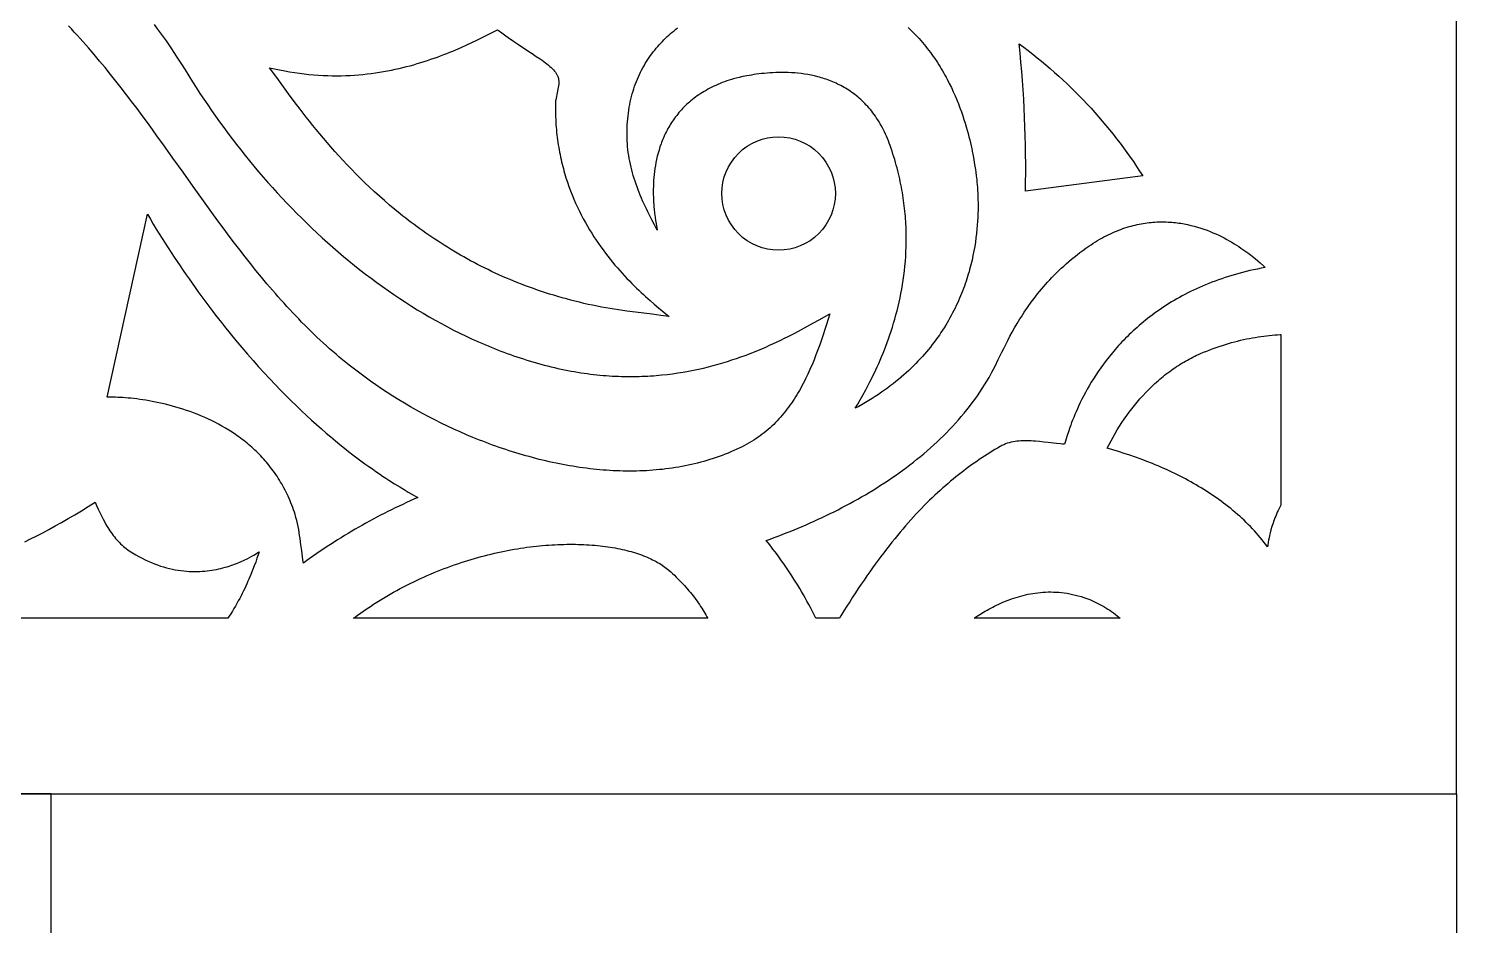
# Model space of a CAD drawing. Extents: x -1000 to 1000, y -1450 to 1450.
# Drawn here: x 593.6 to 1000, y 1012.6 to 1267.9 of the extents above; entities that cross this region are included whole.
import ezdxf

# ---------------------------------------------------------------- set-up
doc = ezdxf.new("R2010")
doc.units = 0
doc.layers.add('LAYER_1', color=18, linetype='CONTINUOUS')

msp = doc.modelspace()

# ---------------------------------------------------------------- linework, layer by layer
at = {"layer": 'LAYER_1'}
for points in [[(-1000, 1050), (1000, 1050), (1000, 1450), (-1000, 1450)], [(727.87, 1266.97), (728.63, 1266.4), (729.39, 1265.85), (730.13, 1265.32), (731.6, 1264.3), (733.02, 1263.34), (735.69, 1261.57), (736.94, 1260.75), (738.11, 1259.97), (739.21, 1259.22), (739.73, 1258.86), (740.22, 1258.5), (740.69, 1258.15), (741.14, 1257.8), (741.57, 1257.46), (741.97, 1257.12), (742.34, 1256.78), (742.69, 1256.44), (743, 1256.11), (743.29, 1255.78), (743.55, 1255.44), (743.78, 1255.11), (743.89, 1254.94), (743.98, 1254.78), (744.07, 1254.61), (744.15, 1254.44), (744.24, 1254.21), (744.32, 1253.99), (744.38, 1253.75), (744.43, 1253.52), (744.47, 1253.29), (744.5, 1253.05), (744.51, 1252.81), (744.51, 1252.57), (744.51, 1252.33), (744.5, 1252.08), (744.44, 1251.59), (744.37, 1251.1), (744.27, 1250.6), (744.05, 1249.59), (743.93, 1249.08), (743.82, 1248.58), (743.72, 1248.08), (743.64, 1247.57), (743.6, 1247.32), (743.58, 1247.08), (743.56, 1246.83), (743.55, 1246.58), (743.54, 1245.8), (743.54, 1245.03), (743.55, 1244.27), (743.56, 1243.51), (743.59, 1242.75), (743.62, 1242), (743.66, 1241.25), (743.71, 1240.51), (743.76, 1239.77), (743.83, 1239.04), (743.9, 1238.31), (743.98, 1237.59), (744.06, 1236.87), (744.15, 1236.16), (744.26, 1235.45), (744.36, 1234.75), (744.48, 1234.05), (744.6, 1233.36), (744.73, 1232.67), (744.86, 1231.99), (745, 1231.31), (745.15, 1230.64), (745.31, 1229.97), (745.47, 1229.31), (745.63, 1228.65), (745.81, 1228), (745.98, 1227.35), (746.17, 1226.7), (746.55, 1225.43), (746.96, 1224.18), (747.39, 1222.94), (747.84, 1221.73), (748.31, 1220.53), (748.8, 1219.35), (749.3, 1218.2), (749.83, 1217.06), (750.37, 1215.94), (750.92, 1214.84), (751.49, 1213.75), (752.07, 1212.69), (752.67, 1211.65), (753.27, 1210.62), (753.89, 1209.61), (754.52, 1208.63), (755.16, 1207.66), (755.8, 1206.71), (756.46, 1205.78), (757.12, 1204.86), (757.78, 1203.97), (758.46, 1203.09), (759.13, 1202.23), (759.81, 1201.39), (760.5, 1200.57), (761.18, 1199.77), (761.86, 1198.99), (762.55, 1198.22), (763.23, 1197.47), (763.92, 1196.75), (764.6, 1196.03), (765.28, 1195.34), (765.95, 1194.67), (766.62, 1194.01), (767.28, 1193.37), (767.94, 1192.75), (768.58, 1192.15), (769.22, 1191.56), (770.48, 1190.44), (771.69, 1189.4), (772.84, 1188.42), (773.95, 1187.52), (774.98, 1186.69), (775.95, 1185.92), (773.54, 1186.24), (771.13, 1186.54), (768.72, 1186.83), (766.31, 1187.12), (763.9, 1187.44), (762.7, 1187.6), (761.5, 1187.77), (760.3, 1187.96), (759.1, 1188.15), (757.9, 1188.36), (756.71, 1188.58), (755.42, 1188.83), (754.14, 1189.1), (752.87, 1189.37), (751.61, 1189.66), (750.36, 1189.95), (749.12, 1190.26), (747.89, 1190.58), (746.67, 1190.9), (745.46, 1191.24), (744.27, 1191.58), (743.08, 1191.94), (741.9, 1192.3), (740.73, 1192.67), (739.57, 1193.06), (738.42, 1193.45), (737.29, 1193.85), (736.16, 1194.25), (735.04, 1194.67), (733.93, 1195.09), (732.83, 1195.52), (731.74, 1195.96), (730.66, 1196.41), (729.59, 1196.87), (728.53, 1197.33), (727.48, 1197.8), (726.43, 1198.28), (725.4, 1198.76), (724.38, 1199.25), (723.37, 1199.75), (722.36, 1200.25), (721.37, 1200.76), (720.38, 1201.28), (719.4, 1201.8), (718.43, 1202.33), (717.48, 1202.86), (716.53, 1203.4), (715.59, 1203.95), (714.65, 1204.5), (713.73, 1205.05), (712.82, 1205.61), (711.91, 1206.18), (711.02, 1206.75), (710.13, 1207.32), (709.25, 1207.9), (708.38, 1208.49), (707.52, 1209.07), (706.66, 1209.66), (705.82, 1210.26), (704.98, 1210.86), (704.16, 1211.46), (703.34, 1212.06), (702.53, 1212.67), (701.72, 1213.28), (700.93, 1213.9), (700.14, 1214.52), (699.37, 1215.14), (697.84, 1216.38), (696.34, 1217.64), (694.87, 1218.9), (693.44, 1220.17), (692.03, 1221.44), (690.66, 1222.72), (689.32, 1224), (688.01, 1225.28), (686.72, 1226.56), (685.47, 1227.84), (684.25, 1229.12), (683.05, 1230.39), (681.89, 1231.66), (680.75, 1232.92), (679.64, 1234.18), (678.56, 1235.42), (677.5, 1236.66), (676.48, 1237.89), (675.47, 1239.1), (674.5, 1240.3), (673.55, 1241.49), (672.63, 1242.66), (671.73, 1243.81), (670.85, 1244.95), (669.18, 1247.16), (667.6, 1249.29), (666.12, 1251.32), (664.72, 1253.24), (663.41, 1255.05), (662.19, 1256.74), (663.63, 1256.4), (665.06, 1256.09), (666.49, 1255.81), (667.89, 1255.56), (669.29, 1255.34), (670.68, 1255.14), (672.05, 1254.97), (673.41, 1254.83), (674.76, 1254.71), (676.1, 1254.61), (677.42, 1254.54), (678.73, 1254.49), (680.03, 1254.46), (681.32, 1254.46), (682.59, 1254.47), (683.86, 1254.51), (685.1, 1254.56), (686.34, 1254.64), (687.56, 1254.73), (688.77, 1254.84), (689.96, 1254.97), (691.15, 1255.11), (692.31, 1255.27), (693.47, 1255.44), (694.61, 1255.63), (695.73, 1255.84), (696.85, 1256.05), (697.94, 1256.28), (699.03, 1256.52), (700.1, 1256.78), (701.15, 1257.04), (702.19, 1257.31), (703.22, 1257.59), (704.23, 1257.89), (705.22, 1258.19), (706.2, 1258.49), (707.17, 1258.81), (708.12, 1259.13), (709.05, 1259.45), (709.97, 1259.78), (710.88, 1260.12), (711.76, 1260.46), (712.64, 1260.8), (713.49, 1261.14), (714.33, 1261.49), (715.16, 1261.84), (716.76, 1262.53), (718.29, 1263.22), (719.75, 1263.91), (721.15, 1264.58), (722.48, 1265.23), (724.93, 1266.46), (727.1, 1267.55)], [(876.85, 1262.56), (878.13, 1261.59), (879.41, 1260.6), (880.67, 1259.59), (881.92, 1258.57), (883.16, 1257.54), (884.39, 1256.48), (885.6, 1255.42), (886.81, 1254.34), (888, 1253.24), (889.18, 1252.13), (890.35, 1251.01), (891.5, 1249.87), (892.64, 1248.72), (893.77, 1247.55), (894.88, 1246.38), (895.99, 1245.19), (897.07, 1243.98), (898.15, 1242.77), (899.2, 1241.54), (900.25, 1240.3), (901.28, 1239.05), (902.29, 1237.79), (903.29, 1236.51), (904.27, 1235.23), (905.24, 1233.94), (906.19, 1232.63), (907.13, 1231.31), (908.05, 1229.99), (908.95, 1228.65), (909.83, 1227.31), (910.7, 1225.96), (877.34, 1221.55), (877.38, 1224.17), (877.4, 1226.8), (877.4, 1229.43), (877.38, 1232.05), (877.34, 1234.68), (877.28, 1237.31), (877.2, 1239.93), (877.1, 1242.56), (876.97, 1245.18), (876.83, 1247.81), (876.67, 1250.43), (876.49, 1253.05), (876.29, 1255.67), (876.06, 1258.29), (875.82, 1260.9), (875.56, 1263.51)], [(628.26, 1213.58), (629.1, 1212.19), (629.95, 1210.8), (630.8, 1209.44), (631.65, 1208.09), (632.5, 1206.75), (633.35, 1205.43), (634.2, 1204.12), (635.04, 1202.83), (635.89, 1201.56), (636.74, 1200.29), (637.59, 1199.05), (638.43, 1197.82), (639.28, 1196.6), (640.12, 1195.4), (640.97, 1194.21), (641.81, 1193.04), (642.65, 1191.88), (643.49, 1190.73), (644.33, 1189.6), (645.17, 1188.49), (646.01, 1187.38), (646.84, 1186.3), (647.67, 1185.22), (648.5, 1184.16), (649.33, 1183.11), (650.98, 1181.06), (652.62, 1179.06), (654.26, 1177.12), (655.88, 1175.22), (657.48, 1173.38), (659.08, 1171.59), (660.66, 1169.86), (662.23, 1168.17), (663.78, 1166.53), (665.32, 1164.94), (666.84, 1163.4), (668.34, 1161.91), (669.83, 1160.46), (671.29, 1159.06), (672.74, 1157.71), (674.16, 1156.4), (675.57, 1155.14), (676.95, 1153.92), (678.3, 1152.74), (679.63, 1151.61), (680.94, 1150.52), (682.22, 1149.47), (683.48, 1148.46), (684.7, 1147.49), (685.9, 1146.57), (687.07, 1145.68), (688.21, 1144.83), (689.32, 1144.01), (690.4, 1143.24), (691.44, 1142.5), (692.45, 1141.8), (693.43, 1141.13), (694.37, 1140.5), (695.27, 1139.9), (696.14, 1139.33), (697.76, 1138.3), (699.23, 1137.4), (700.53, 1136.62), (701.67, 1135.95), (703.39, 1134.95), (703.97, 1134.6), (704.19, 1134.47), (704.36, 1134.35), (703.29, 1133.88), (702.22, 1133.41), (701.15, 1132.92), (700.09, 1132.43), (699.03, 1131.93), (697.97, 1131.42), (696.91, 1130.9), (695.86, 1130.38), (694.82, 1129.85), (693.77, 1129.31), (692.73, 1128.77), (691.69, 1128.22), (690.66, 1127.66), (689.63, 1127.09), (688.61, 1126.52), (687.59, 1125.94), (686.57, 1125.35), (685.56, 1124.76), (684.55, 1124.16), (683.54, 1123.55), (682.54, 1122.93), (681.54, 1122.31), (680.55, 1121.68), (679.56, 1121.05), (678.58, 1120.41), (677.6, 1119.76), (676.63, 1119.1), (675.66, 1118.44), (674.7, 1117.78), (673.74, 1117.1), (672.79, 1116.42), (671.84, 1115.73), (671.7, 1116.6), (671.56, 1117.47), (671.33, 1119.21), (671.1, 1120.95), (670.87, 1122.7), (670.75, 1123.57), (670.62, 1124.43), (670.47, 1125.3), (670.31, 1126.16), (670.13, 1127.01), (669.93, 1127.86), (669.7, 1128.71), (669.58, 1129.13), (669.46, 1129.55), (669.24, 1130.23), (669.01, 1130.89), (668.77, 1131.55), (668.53, 1132.2), (668.28, 1132.85), (668.02, 1133.48), (667.75, 1134.1), (667.47, 1134.72), (667.19, 1135.33), (666.9, 1135.93), (666.6, 1136.52), (666.29, 1137.1), (665.98, 1137.67), (665.66, 1138.24), (665.34, 1138.79), (665, 1139.34), (664.66, 1139.88), (664.32, 1140.42), (663.96, 1140.94), (663.6, 1141.46), (663.24, 1141.97), (662.87, 1142.47), (662.49, 1142.96), (662.11, 1143.45), (661.72, 1143.93), (661.33, 1144.4), (660.93, 1144.86), (660.52, 1145.32), (660.11, 1145.76), (659.7, 1146.21), (659.28, 1146.64), (658.86, 1147.07), (658.43, 1147.48), (658, 1147.9), (657.56, 1148.3), (657.12, 1148.7), (656.67, 1149.09), (656.22, 1149.47), (655.77, 1149.85), (655.32, 1150.22), (654.86, 1150.59), (654.39, 1150.94), (653.93, 1151.29), (653.46, 1151.64), (652.98, 1151.98), (652.51, 1152.31), (651.55, 1152.95), (650.58, 1153.57), (649.6, 1154.16), (648.61, 1154.73), (647.62, 1155.27), (646.62, 1155.8), (645.62, 1156.3), (644.61, 1156.77), (643.6, 1157.23), (642.59, 1157.66), (641.57, 1158.07), (640.56, 1158.47), (639.55, 1158.84), (638.54, 1159.19), (637.53, 1159.52), (636.53, 1159.84), (635.54, 1160.13), (634.55, 1160.41), (633.57, 1160.67), (632.59, 1160.92), (631.63, 1161.15), (630.67, 1161.36), (629.73, 1161.55), (628.8, 1161.73), (627.89, 1161.9), (626.99, 1162.05), (626.1, 1162.19), (625.23, 1162.32), (624.38, 1162.43), (623.55, 1162.53), (622.74, 1162.62), (621.95, 1162.7), (621.18, 1162.76), (620.43, 1162.82), (619.71, 1162.86), (619.01, 1162.9), (618.34, 1162.93), (617.7, 1162.95), (617.08, 1162.96), (616.49, 1162.96), (615.93, 1162.95), (627.41, 1215)], [(916.86, 1212.85), (917.39, 1212.84), (917.92, 1212.81), (918.44, 1212.78), (918.96, 1212.75), (919.48, 1212.7), (919.99, 1212.65), (920.5, 1212.59), (921.01, 1212.52), (921.51, 1212.44), (922.01, 1212.36), (922.5, 1212.27), (923.48, 1212.08), (924.44, 1211.86), (925.39, 1211.62), (926.32, 1211.35), (927.23, 1211.07), (928.13, 1210.77), (929.01, 1210.45), (929.87, 1210.11), (930.71, 1209.76), (931.53, 1209.4), (932.34, 1209.03), (933.12, 1208.65), (933.89, 1208.26), (934.63, 1207.86), (935.35, 1207.46), (936.06, 1207.05), (936.74, 1206.64), (937.4, 1206.23), (938.03, 1205.82), (938.65, 1205.41), (939.24, 1205.01), (939.8, 1204.61), (940.35, 1204.21), (940.87, 1203.83), (941.83, 1203.08), (942.69, 1202.39), (943.44, 1201.75), (944.09, 1201.19), (945.05, 1200.31), (945.53, 1199.86), (944.43, 1199.66), (943.34, 1199.43), (942.26, 1199.2), (941.2, 1198.96), (940.15, 1198.71), (939.12, 1198.45), (938.1, 1198.18), (937.09, 1197.89), (936.09, 1197.6), (935.11, 1197.3), (934.15, 1196.99), (933.19, 1196.67), (932.25, 1196.34), (931.32, 1196.01), (930.41, 1195.66), (929.5, 1195.31), (928.61, 1194.94), (927.74, 1194.57), (926.87, 1194.2), (926.02, 1193.81), (925.18, 1193.42), (924.35, 1193.02), (923.54, 1192.61), (922.73, 1192.2), (921.94, 1191.78), (921.16, 1191.35), (920.4, 1190.92), (919.64, 1190.48), (918.9, 1190.04), (918.16, 1189.59), (917.44, 1189.13), (916.73, 1188.67), (916.04, 1188.21), (915.35, 1187.74), (914.67, 1187.26), (914.01, 1186.78), (913.35, 1186.3), (912.71, 1185.81), (912.08, 1185.32), (911.46, 1184.83), (910.85, 1184.33), (910.25, 1183.83), (909.66, 1183.32), (909.08, 1182.81), (908.51, 1182.3), (907.95, 1181.79), (907.4, 1181.27), (906.86, 1180.76), (906.33, 1180.24), (905.81, 1179.72), (905.3, 1179.19), (904.8, 1178.67), (904.31, 1178.14), (903.83, 1177.62), (903.36, 1177.09), (902.9, 1176.56), (902.45, 1176.04), (902, 1175.51), (901.14, 1174.45), (900.32, 1173.4), (899.53, 1172.35), (898.78, 1171.3), (898.05, 1170.26), (897.36, 1169.23), (896.71, 1168.2), (896.08, 1167.19), (895.49, 1166.19), (894.92, 1165.2), (894.38, 1164.23), (893.88, 1163.28), (893.4, 1162.34), (892.94, 1161.42), (892.52, 1160.53), (892.12, 1159.66), (891.74, 1158.81), (891.39, 1157.99), (891.06, 1157.2), (890.76, 1156.43), (890.48, 1155.7), (890.22, 1155), (889.98, 1154.33), (889.56, 1153.11), (889.21, 1152.04), (888.94, 1151.13), (888.72, 1150.41), (888.57, 1149.87), (888.47, 1149.54), (887.9, 1149.58), (887.32, 1149.62), (886.14, 1149.73), (883.77, 1150), (882.57, 1150.15), (881.37, 1150.28), (880.18, 1150.4), (879.58, 1150.44), (878.99, 1150.48), (878.4, 1150.51), (877.81, 1150.53), (877.22, 1150.53), (876.64, 1150.52), (876.06, 1150.5), (875.49, 1150.46), (874.92, 1150.4), (874.36, 1150.33), (873.8, 1150.23), (873.25, 1150.11), (872.71, 1149.97), (872.17, 1149.81), (871.65, 1149.62), (871.38, 1149.51), (871.13, 1149.4), (870.87, 1149.28), (870.61, 1149.16), (870.36, 1149.03), (870.11, 1148.89), (869.37, 1148.45), (868.63, 1148.01), (867.89, 1147.57), (867.15, 1147.11), (866.41, 1146.64), (865.67, 1146.17), (864.93, 1145.68), (864.19, 1145.19), (863.45, 1144.68), (862.71, 1144.17), (861.97, 1143.64), (861.23, 1143.11), (860.49, 1142.56), (859.75, 1142), (859.01, 1141.43), (858.27, 1140.85), (857.53, 1140.25), (856.78, 1139.65), (856.04, 1139.03), (855.29, 1138.4), (854.55, 1137.75), (853.8, 1137.09), (853.05, 1136.42), (852.31, 1135.73), (851.56, 1135.03), (850.8, 1134.31), (850.05, 1133.58), (849.3, 1132.84), (848.54, 1132.08), (847.78, 1131.3), (847.02, 1130.51), (846.26, 1129.7), (845.5, 1128.87), (844.74, 1128.03), (843.97, 1127.17), (843.2, 1126.29), (842.43, 1125.4), (841.66, 1124.49), (840.89, 1123.56), (840.11, 1122.61), (839.33, 1121.64), (838.55, 1120.66), (837.76, 1119.65), (836.98, 1118.63), (836.19, 1117.58), (835.39, 1116.52), (834.6, 1115.43), (833.8, 1114.33), (833, 1113.2), (832.2, 1112.05), (831.39, 1110.89), (830.58, 1109.7), (829.76, 1108.48), (828.95, 1107.25), (828.13, 1105.99), (827.3, 1104.71), (826.48, 1103.41), (825.65, 1102.09), (824.81, 1100.74), (824.36, 1100), (817.69, 1100), (817.56, 1100.26), (817.1, 1101.19), (816.62, 1102.12), (816.14, 1103.05), (815.65, 1103.97), (815.15, 1104.88), (814.64, 1105.79), (814.13, 1106.7), (813.61, 1107.6), (813.07, 1108.5), (812.53, 1109.4), (811.99, 1110.28), (811.43, 1111.17), (810.87, 1112.05), (810.3, 1112.92), (809.72, 1113.79), (809.13, 1114.65), (808.54, 1115.51), (807.94, 1116.36), (807.33, 1117.21), (806.72, 1118.05), (806.09, 1118.88), (805.46, 1119.71), (804.83, 1120.53), (804.18, 1121.35), (803.53, 1122.16), (804.66, 1122.56), (805.79, 1122.98), (806.93, 1123.4), (808.06, 1123.83), (809.2, 1124.28), (810.34, 1124.73), (811.48, 1125.19), (812.62, 1125.66), (813.76, 1126.14), (814.9, 1126.63), (816.04, 1127.14), (817.18, 1127.65), (818.32, 1128.17), (819.46, 1128.7), (820.59, 1129.24), (821.73, 1129.79), (822.86, 1130.35), (823.99, 1130.92), (825.11, 1131.5), (826.24, 1132.09), (827.35, 1132.69), (828.47, 1133.3), (829.58, 1133.92), (830.68, 1134.55), (831.78, 1135.19), (832.88, 1135.84), (833.96, 1136.5), (835.05, 1137.17), (836.12, 1137.85), (837.19, 1138.55), (838.25, 1139.25), (839.31, 1139.96), (840.35, 1140.69), (841.39, 1141.42), (842.42, 1142.17), (843.44, 1142.92), (844.45, 1143.69), (845.45, 1144.47), (846.44, 1145.26), (847.42, 1146.05), (848.39, 1146.86), (849.35, 1147.68), (850.3, 1148.52), (851.24, 1149.36), (852.16, 1150.21), (853.07, 1151.08), (853.97, 1151.95), (854.86, 1152.84), (855.73, 1153.74), (856.59, 1154.64), (857.43, 1155.56), (858.26, 1156.5), (859.08, 1157.44), (859.88, 1158.39), (860.66, 1159.36), (861.43, 1160.33), (862.19, 1161.32), (862.92, 1162.32), (863.64, 1163.33), (864.34, 1164.36), (865.03, 1165.39), (865.7, 1166.44), (866.34, 1167.49), (866.97, 1168.56), (867.38, 1169.29), (867.8, 1170.08), (868.23, 1170.91), (868.67, 1171.79), (869.59, 1173.69), (870.6, 1175.75), (871.13, 1176.83), (871.7, 1177.95), (872.29, 1179.1), (872.91, 1180.27), (873.57, 1181.47), (874.26, 1182.7), (874.99, 1183.95), (875.75, 1185.21), (876.16, 1185.85), (876.57, 1186.49), (876.99, 1187.14), (877.42, 1187.79), (877.87, 1188.44), (878.33, 1189.09), (878.8, 1189.75), (879.28, 1190.4), (879.77, 1191.06), (880.28, 1191.72), (880.8, 1192.38), (881.34, 1193.05), (881.89, 1193.71), (882.46, 1194.37), (883.03, 1195.03), (883.63, 1195.69), (884.24, 1196.35), (884.86, 1197.01), (885.5, 1197.67), (886.16, 1198.33), (886.83, 1198.98), (887.52, 1199.63), (888.23, 1200.28), (888.95, 1200.92), (889.69, 1201.57), (890.45, 1202.2), (891.23, 1202.84), (892.02, 1203.47), (892.84, 1204.09), (893.67, 1204.71), (894.52, 1205.33), (895.4, 1205.94), (896.01, 1206.36), (896.63, 1206.76), (897.24, 1207.15), (897.85, 1207.52), (898.47, 1207.88), (899.07, 1208.22), (899.68, 1208.55), (900.29, 1208.87), (900.89, 1209.17), (901.49, 1209.46), (902.09, 1209.74), (902.69, 1210), (903.29, 1210.25), (903.88, 1210.49), (904.47, 1210.71), (905.06, 1210.93), (905.65, 1211.13), (906.24, 1211.32), (906.82, 1211.49), (907.4, 1211.66), (907.98, 1211.81), (908.55, 1211.95), (909.13, 1212.08), (909.7, 1212.2), (910.27, 1212.31), (910.83, 1212.41), (911.4, 1212.5), (911.96, 1212.58), (912.51, 1212.65), (913.07, 1212.7), (913.62, 1212.75), (914.17, 1212.79), (914.71, 1212.82), (915.26, 1212.84), (915.8, 1212.85), (916.33, 1212.86)], [(950, 1132.17), (949.82, 1131.84), (949.54, 1131.28), (949.27, 1130.73), (949.02, 1130.18), (948.78, 1129.64), (948.55, 1129.11), (948.34, 1128.58), (948.14, 1128.07), (947.96, 1127.56), (947.79, 1127.06), (947.63, 1126.58), (947.48, 1126.11), (947.21, 1125.2), (946.99, 1124.36), (946.8, 1123.57), (946.65, 1122.86), (946.52, 1122.22), (946.42, 1121.67), (946.29, 1120.82), (946.22, 1120.38), (945.72, 1121.05), (945.21, 1121.71), (944.68, 1122.36), (944.15, 1123.01), (943.61, 1123.64), (943.06, 1124.27), (942.49, 1124.9), (941.92, 1125.51), (941.34, 1126.12), (940.75, 1126.71), (940.16, 1127.3), (939.55, 1127.89), (938.93, 1128.46), (938.31, 1129.03), (937.68, 1129.59), (937.04, 1130.14), (936.39, 1130.69), (935.74, 1131.23), (935.08, 1131.76), (934.41, 1132.28), (933.73, 1132.79), (933.05, 1133.3), (932.36, 1133.8), (931.66, 1134.3), (930.96, 1134.78), (930.25, 1135.26), (929.54, 1135.73), (928.82, 1136.2), (928.09, 1136.66), (927.36, 1137.11), (926.63, 1137.55), (925.88, 1137.98), (925.14, 1138.41), (924.39, 1138.84), (923.63, 1139.25), (922.87, 1139.66), (922.11, 1140.06), (921.34, 1140.45), (920.57, 1140.84), (919.8, 1141.22), (919.02, 1141.6), (918.24, 1141.96), (917.45, 1142.32), (916.67, 1142.68), (915.88, 1143.03), (915.08, 1143.37), (914.29, 1143.7), (913.49, 1144.03), (911.89, 1144.66), (910.29, 1145.27), (908.68, 1145.85), (907.06, 1146.41), (905.45, 1146.94), (903.83, 1147.45), (902.21, 1147.93), (900.6, 1148.39), (901.13, 1149.45), (901.68, 1150.51), (902.25, 1151.56), (902.84, 1152.6), (903.46, 1153.64), (904.1, 1154.67), (904.76, 1155.69), (905.44, 1156.69), (906.14, 1157.69), (906.86, 1158.67), (907.6, 1159.64), (908.36, 1160.6), (909.13, 1161.54), (909.93, 1162.46), (910.75, 1163.37), (911.58, 1164.26), (912.43, 1165.14), (913.3, 1165.99), (914.19, 1166.82), (914.64, 1167.23), (915.09, 1167.63), (915.55, 1168.03), (916.01, 1168.42), (916.48, 1168.8), (916.95, 1169.18), (917.42, 1169.56), (917.9, 1169.92), (918.38, 1170.28), (918.87, 1170.64), (919.36, 1170.99), (919.85, 1171.33), (920.35, 1171.66), (920.85, 1171.99), (921.35, 1172.31), (921.86, 1172.62), (922.37, 1172.93), (922.89, 1173.23), (923.41, 1173.52), (923.93, 1173.81), (924.45, 1174.08), (924.98, 1174.35), (925.51, 1174.61), (926.05, 1174.87), (926.59, 1175.11), (927.13, 1175.35), (928.04, 1175.73), (928.94, 1176.09), (929.84, 1176.44), (930.74, 1176.78), (931.63, 1177.1), (932.51, 1177.4), (933.39, 1177.69), (934.27, 1177.97), (935.14, 1178.23), (936.01, 1178.47), (936.87, 1178.71), (937.73, 1178.93), (938.58, 1179.13), (939.42, 1179.33), (940.26, 1179.51), (941.09, 1179.67), (941.92, 1179.83), (942.74, 1179.97), (943.55, 1180.11), (944.36, 1180.23), (945.16, 1180.33), (945.95, 1180.43), (946.74, 1180.52), (947.51, 1180.6), (948.28, 1180.66), (949.05, 1180.72), (949.8, 1180.76), (950, 1180.77)], [(748.42, 1121.07), (749.23, 1121.06), (750.04, 1121.05), (750.84, 1121.02), (751.64, 1120.99), (752.42, 1120.95), (753.2, 1120.9), (753.97, 1120.85), (754.73, 1120.78), (755.49, 1120.71), (756.24, 1120.63), (756.97, 1120.55), (757.7, 1120.46), (758.42, 1120.36), (759.13, 1120.25), (759.84, 1120.13), (760.53, 1120.01), (761.21, 1119.88), (761.89, 1119.75), (762.55, 1119.6), (763.2, 1119.46), (763.85, 1119.3), (764.48, 1119.14), (765.1, 1118.97), (765.72, 1118.79), (766.32, 1118.61), (766.91, 1118.42), (767.49, 1118.22), (768.06, 1118.02), (768.61, 1117.81), (769.16, 1117.6), (769.69, 1117.38), (770.21, 1117.15), (770.72, 1116.92), (771.22, 1116.68), (771.7, 1116.43), (772.18, 1116.18), (772.63, 1115.92), (773.08, 1115.66), (773.51, 1115.39), (773.93, 1115.12), (774.34, 1114.84), (774.73, 1114.56), (775.11, 1114.27), (775.48, 1113.97), (775.83, 1113.67), (776.37, 1113.19), (776.9, 1112.71), (777.41, 1112.23), (777.92, 1111.74), (778.41, 1111.26), (778.89, 1110.77), (779.36, 1110.29), (779.82, 1109.8), (780.27, 1109.31), (780.71, 1108.82), (781.14, 1108.33), (781.56, 1107.84), (781.97, 1107.35), (782.37, 1106.86), (782.75, 1106.36), (783.13, 1105.87), (783.5, 1105.38), (783.86, 1104.88), (784.21, 1104.39), (784.55, 1103.9), (784.88, 1103.4), (785.2, 1102.91), (785.52, 1102.42), (785.82, 1101.92), (786.11, 1101.43), (786.4, 1100.94), (786.68, 1100.45), (786.92, 1100), (686.04, 1100), (686.25, 1100.15), (687.16, 1100.82), (688.08, 1101.48), (689.01, 1102.13), (689.94, 1102.76), (690.87, 1103.38), (691.8, 1103.99), (692.74, 1104.59), (693.68, 1105.17), (694.62, 1105.75), (695.57, 1106.31), (696.52, 1106.86), (697.47, 1107.4), (698.42, 1107.93), (699.38, 1108.44), (700.33, 1108.95), (701.29, 1109.44), (702.25, 1109.92), (703.21, 1110.4), (704.17, 1110.86), (705.13, 1111.3), (706.1, 1111.74), (707.06, 1112.17), (708.03, 1112.58), (708.99, 1112.99), (709.96, 1113.38), (710.92, 1113.77), (711.88, 1114.14), (712.85, 1114.5), (713.81, 1114.86), (714.77, 1115.2), (715.74, 1115.53), (716.7, 1115.85), (717.66, 1116.16), (718.62, 1116.46), (719.57, 1116.75), (720.53, 1117.03), (721.48, 1117.3), (722.43, 1117.56), (723.38, 1117.81), (724.33, 1118.05), (725.27, 1118.28), (726.21, 1118.51), (727.15, 1118.72), (728.09, 1118.92), (729.02, 1119.11), (729.95, 1119.29), (730.88, 1119.47), (731.8, 1119.63), (732.72, 1119.79), (733.63, 1119.93), (734.54, 1120.07), (735.45, 1120.2), (736.35, 1120.32), (737.25, 1120.43), (738.14, 1120.53), (739.03, 1120.62), (739.91, 1120.7), (740.79, 1120.78), (741.66, 1120.85), (742.52, 1120.9), (743.38, 1120.95), (744.24, 1120.99), (745.09, 1121.02), (745.93, 1121.05), (746.77, 1121.06), (747.59, 1121.07)], [(885.3, 1107.48), (886.07, 1107.44), (886.83, 1107.39), (887.61, 1107.32), (888.39, 1107.22), (889.17, 1107.11), (889.96, 1106.97), (890.75, 1106.8), (891.55, 1106.62), (892.36, 1106.41), (893.16, 1106.17), (893.98, 1105.91), (894.79, 1105.63), (895.61, 1105.31), (896.21, 1105.07), (896.8, 1104.81), (897.39, 1104.54), (897.97, 1104.25), (898.54, 1103.95), (899.11, 1103.64), (899.67, 1103.32), (900.23, 1102.98), (900.78, 1102.63), (901.32, 1102.27), (901.86, 1101.9), (902.39, 1101.52), (902.92, 1101.12), (903.44, 1100.71), (903.95, 1100.29), (904.3, 1100), (862.69, 1100), (863.43, 1100.5), (864.37, 1101.11), (865.36, 1101.71), (865.87, 1102.01), (866.39, 1102.31), (866.91, 1102.61), (867.45, 1102.9), (868, 1103.19), (868.56, 1103.47), (869.13, 1103.75), (869.71, 1104.03), (870.3, 1104.3), (870.9, 1104.56), (871.5, 1104.81), (872.12, 1105.06), (872.74, 1105.3), (873.37, 1105.53), (874.01, 1105.75), (874.66, 1105.96), (875.32, 1106.15), (875.99, 1106.34), (876.66, 1106.52), (877.34, 1106.68), (878.03, 1106.83), (878.73, 1106.97), (879.43, 1107.09), (880.14, 1107.19), (880.86, 1107.29), (881.58, 1107.36), (882.32, 1107.42), (883.05, 1107.46), (883.8, 1107.49), (884.55, 1107.49)], [(-600, -1450), (600, -1450), (600, 1050), (-600, 1050)], [(1000, -1450), (600, -1450), (600, 1050), (1000, 1050)]]:
    msp.add_lwpolyline(points, close=True, dxfattribs=at)
for points in [[(629.35, 1269), (630.24, 1267.81), (631.09, 1266.64), (631.92, 1265.48), (632.72, 1264.35), (633.49, 1263.24), (634.24, 1262.15), (634.96, 1261.08), (635.65, 1260.04), (636.95, 1258.04), (638.14, 1256.15), (639.24, 1254.4), (640.27, 1252.74), (641.32, 1251.09), (642.38, 1249.44), (643.47, 1247.8), (644.57, 1246.17), (645.68, 1244.54), (646.82, 1242.91), (647.97, 1241.3), (649.14, 1239.69), (650.32, 1238.09), (651.52, 1236.5), (652.73, 1234.91), (653.97, 1233.34), (655.21, 1231.78), (656.47, 1230.22), (657.75, 1228.67), (659.05, 1227.14), (660.35, 1225.62), (661.68, 1224.1), (663.02, 1222.6), (664.37, 1221.11), (665.74, 1219.64), (667.12, 1218.17), (668.51, 1216.72), (669.93, 1215.28), (671.35, 1213.86), (672.79, 1212.45), (674.24, 1211.05), (675.71, 1209.68), (677.18, 1208.31), (678.68, 1206.96), (680.18, 1205.63), (681.7, 1204.31), (683.23, 1203.02), (684.78, 1201.73), (686.33, 1200.47), (687.9, 1199.22), (689.48, 1198), (691.08, 1196.79), (692.68, 1195.6), (694.3, 1194.43), (695.93, 1193.28), (697.57, 1192.15), (699.22, 1191.04), (700.88, 1189.96), (702.56, 1188.89), (704.24, 1187.85), (705.94, 1186.83), (707.64, 1185.83), (709.36, 1184.85), (711.09, 1183.9), (712.83, 1182.97), (714.58, 1182.06), (716.33, 1181.19), (718.1, 1180.33), (719.88, 1179.5), (720.77, 1179.1), (721.67, 1178.7), (722.56, 1178.3), (723.46, 1177.92), (724.37, 1177.54), (725.27, 1177.17), (726.18, 1176.8), (727.08, 1176.44), (728, 1176.09), (728.91, 1175.75), (729.82, 1175.41), (730.74, 1175.08), (731.66, 1174.75), (732.58, 1174.43), (733.51, 1174.12), (734.43, 1173.82), (735.43, 1173.5), (736.43, 1173.2), (737.42, 1172.9), (738.41, 1172.62), (739.39, 1172.35), (740.37, 1172.08), (741.34, 1171.83), (742.3, 1171.6), (743.27, 1171.37), (744.22, 1171.15), (745.18, 1170.94), (746.12, 1170.75), (747.06, 1170.56), (748, 1170.38), (748.93, 1170.22), (749.86, 1170.06), (750.78, 1169.92), (751.7, 1169.78), (752.61, 1169.65), (753.52, 1169.54), (754.42, 1169.43), (755.32, 1169.33), (756.21, 1169.24), (757.1, 1169.16), (757.98, 1169.09), (758.86, 1169.03), (759.73, 1168.97), (760.6, 1168.93), (761.46, 1168.89), (762.32, 1168.86), (763.17, 1168.84), (764.02, 1168.83), (764.86, 1168.82), (765.7, 1168.83), (766.53, 1168.84), (767.36, 1168.86), (768.18, 1168.88), (769, 1168.92), (769.81, 1168.96), (770.62, 1169), (771.42, 1169.06), (772.22, 1169.12), (773.01, 1169.19), (773.8, 1169.26), (775.36, 1169.43), (776.9, 1169.62), (778.42, 1169.84), (779.92, 1170.08), (781.39, 1170.34), (782.85, 1170.63), (784.29, 1170.93), (785.71, 1171.25), (787.11, 1171.59), (788.48, 1171.95), (789.84, 1172.32), (791.17, 1172.71), (792.49, 1173.11), (793.78, 1173.53), (795.06, 1173.96), (796.31, 1174.4), (797.55, 1174.85), (798.76, 1175.31), (799.95, 1175.78), (801.12, 1176.25), (802.27, 1176.73), (803.4, 1177.22), (804.51, 1177.71), (805.6, 1178.21), (806.67, 1178.71), (807.72, 1179.21), (808.74, 1179.71), (809.75, 1180.21), (810.73, 1180.7), (811.7, 1181.2), (813.56, 1182.18), (815.34, 1183.15), (817.04, 1184.08), (818.65, 1184.98), (821.62, 1186.63), (821.17, 1185.14), (820.71, 1183.66), (820.24, 1182.18), (819.76, 1180.72), (819.27, 1179.26), (818.76, 1177.82), (818.24, 1176.38), (817.71, 1174.96), (817.15, 1173.56), (816.58, 1172.17), (816.29, 1171.49), (815.99, 1170.8), (815.68, 1170.13), (815.37, 1169.45), (815.05, 1168.78), (814.73, 1168.12), (814.4, 1167.47), (814.06, 1166.81), (813.72, 1166.17), (813.37, 1165.53), (813.01, 1164.89), (812.65, 1164.27), (812.27, 1163.65), (811.9, 1163.03), (811.51, 1162.42), (811.11, 1161.82), (810.71, 1161.23), (810.3, 1160.64), (809.88, 1160.06), (809.45, 1159.49), (809.01, 1158.93), (808.56, 1158.37), (808.1, 1157.83), (807.64, 1157.29), (807.16, 1156.76), (806.68, 1156.23), (806.18, 1155.72), (805.67, 1155.21), (805.16, 1154.72), (804.63, 1154.23), (804.09, 1153.75), (803.54, 1153.29), (802.98, 1152.83), (802.41, 1152.38), (801.82, 1151.94), (801.23, 1151.52), (800.62, 1151.1), (800, 1150.69), (799.37, 1150.3), (798.73, 1149.91), (798.07, 1149.54), (797.4, 1149.17), (796.72, 1148.82), (796.02, 1148.48), (795.19, 1148.1), (794.36, 1147.72), (793.52, 1147.36), (792.68, 1147.01), (791.83, 1146.68), (790.98, 1146.35), (790.13, 1146.04), (789.27, 1145.74), (788.4, 1145.45), (787.53, 1145.18), (786.66, 1144.91), (785.79, 1144.66), (784.9, 1144.42), (784.02, 1144.19), (783.13, 1143.97), (782.24, 1143.76), (781.35, 1143.57), (780.45, 1143.38), (779.55, 1143.21), (778.64, 1143.05), (777.73, 1142.9), (776.82, 1142.76), (775.91, 1142.63), (774.99, 1142.51), (774.07, 1142.4), (773.15, 1142.31), (772.22, 1142.22), (771.29, 1142.14), (770.36, 1142.08), (769.43, 1142.02), (768.49, 1141.98), (767.56, 1141.94), (766.62, 1141.92), (765.68, 1141.91), (764.73, 1141.9), (763.79, 1141.91), (762.84, 1141.92), (761.9, 1141.95), (760.95, 1141.98), (760, 1142.02), (759.04, 1142.08), (758.09, 1142.14), (757.14, 1142.21), (756.18, 1142.29), (755.23, 1142.38), (754.27, 1142.48), (753.31, 1142.59), (752.35, 1142.71), (751.39, 1142.84), (750.44, 1142.97), (749.48, 1143.12), (748.52, 1143.27), (747.56, 1143.43), (746.6, 1143.6), (745.64, 1143.78), (744.68, 1143.96), (743.72, 1144.16), (742.76, 1144.36), (741.8, 1144.57), (740.84, 1144.79), (739.88, 1145.02), (738.93, 1145.25), (737.97, 1145.5), (737.01, 1145.75), (736.06, 1146.01), (735.11, 1146.27), (734.16, 1146.54), (733.2, 1146.82), (732.26, 1147.11), (731.31, 1147.41), (730.36, 1147.71), (729.42, 1148.02), (728.47, 1148.34), (727.53, 1148.66), (726.59, 1148.99), (725.66, 1149.33), (724.72, 1149.67), (723.79, 1150.02), (722.86, 1150.38), (721.93, 1150.74), (720.08, 1151.49), (718.24, 1152.26), (716.41, 1153.06), (714.6, 1153.88), (712.8, 1154.72), (711.01, 1155.59), (709.24, 1156.48), (707.48, 1157.39), (705.74, 1158.32), (704.01, 1159.27), (702.3, 1160.24), (700.61, 1161.23), (698.94, 1162.23), (697.29, 1163.26), (695.66, 1164.3), (694.05, 1165.36), (692.47, 1166.44), (690.9, 1167.53), (689.36, 1168.63), (687.84, 1169.75), (686.35, 1170.88), (684.89, 1172.03), (683.45, 1173.19), (682.04, 1174.36), (681.11, 1175.15), (680.18, 1175.94), (679.27, 1176.75), (678.36, 1177.56), (677.46, 1178.38), (676.56, 1179.21), (675.67, 1180.05), (674.79, 1180.89), (673.92, 1181.74), (673.05, 1182.6), (672.18, 1183.46), (671.32, 1184.33), (670.47, 1185.21), (669.63, 1186.09), (668.79, 1186.98), (667.95, 1187.88), (667.12, 1188.78), (666.3, 1189.69), (665.48, 1190.6), (664.66, 1191.52), (663.86, 1192.44), (663.05, 1193.37), (661.45, 1195.24), (659.88, 1197.13), (658.31, 1199.04), (656.77, 1200.97), (655.23, 1202.91), (653.71, 1204.86), (652.2, 1206.83), (650.71, 1208.81), (649.22, 1210.8), (647.74, 1212.8), (646.27, 1214.81), (644.81, 1216.82), (643.35, 1218.84), (640.45, 1222.89), (637.55, 1226.96), (634.66, 1231.02), (631.77, 1235.07), (630.32, 1237.09), (628.86, 1239.1), (627.4, 1241.11), (625.93, 1243.1), (624.46, 1245.09), (622.97, 1247.07), (621.48, 1249.03), (619.97, 1250.99), (618.45, 1252.92), (616.92, 1254.84), (615.38, 1256.75), (613.82, 1258.64), (612.25, 1260.51), (610.66, 1262.35), (609.85, 1263.27), (609.05, 1264.18), (608.24, 1265.09), (607.42, 1265.98), (606.6, 1266.88), (605.77, 1267.76), (604.94, 1268.65)], [(843.92, 1268.16), (844.47, 1267.65), (845, 1267.13), (845.53, 1266.61), (846.05, 1266.08), (846.56, 1265.55), (847.06, 1265.01), (847.54, 1264.47), (848.02, 1263.92), (848.49, 1263.36), (848.95, 1262.8), (849.4, 1262.24), (849.84, 1261.67), (850.27, 1261.1), (850.69, 1260.52), (851.1, 1259.94), (851.5, 1259.36), (851.9, 1258.78), (852.28, 1258.19), (852.66, 1257.6), (853.02, 1257.01), (853.38, 1256.42), (853.73, 1255.83), (854.07, 1255.23), (854.41, 1254.64), (854.73, 1254.04), (855.05, 1253.45), (855.66, 1252.26), (856.24, 1251.08), (856.78, 1249.9), (857.3, 1248.73), (857.79, 1247.57), (858.25, 1246.42), (858.68, 1245.29), (859.09, 1244.18), (859.47, 1243.08), (859.83, 1242.01), (860.16, 1240.96), (860.47, 1239.94), (860.76, 1238.94), (861.02, 1237.98), (861.26, 1237.05), (861.49, 1236.16), (861.69, 1235.31), (861.87, 1234.49), (862.04, 1233.72), (862.19, 1232.99), (862.44, 1231.69), (862.63, 1230.59), (862.77, 1229.71), (862.92, 1228.72), (863.07, 1227.78), (863.19, 1226.99), (863.32, 1225.98), (863.46, 1224.78), (863.53, 1224.11), (863.59, 1223.4), (863.65, 1222.65), (863.71, 1221.85), (863.75, 1221.01), (863.79, 1220.13), (863.82, 1219.22), (863.83, 1218.27), (863.84, 1217.29), (863.83, 1216.27), (863.8, 1215.22), (863.76, 1214.14), (863.7, 1213.03), (863.62, 1211.89), (863.52, 1210.73), (863.4, 1209.54), (863.25, 1208.33), (863.08, 1207.1), (862.88, 1205.85), (862.66, 1204.57), (862.4, 1203.28), (862.12, 1201.97), (861.96, 1201.32), (861.8, 1200.65), (861.63, 1199.99), (861.45, 1199.32), (861.27, 1198.64), (861.07, 1197.97), (860.86, 1197.29), (860.65, 1196.61), (860.43, 1195.93), (860.19, 1195.24), (859.95, 1194.55), (859.7, 1193.86), (859.44, 1193.17), (859.16, 1192.48), (858.88, 1191.79), (858.59, 1191.09), (858.29, 1190.39), (857.97, 1189.7), (857.65, 1189), (857.31, 1188.3), (856.96, 1187.6), (856.6, 1186.91), (856.23, 1186.21), (855.85, 1185.51), (855.45, 1184.81), (855.05, 1184.11), (854.63, 1183.42), (854.19, 1182.72), (853.75, 1182.03), (853.29, 1181.34), (852.82, 1180.64), (852.34, 1179.95), (851.84, 1179.27), (851.33, 1178.58), (850.81, 1177.9), (850.27, 1177.21), (849.72, 1176.53), (849.15, 1175.86), (848.57, 1175.18), (847.98, 1174.51), (847.37, 1173.85), (846.74, 1173.18), (846.1, 1172.52), (845.45, 1171.87), (844.78, 1171.21), (844.09, 1170.56), (843.39, 1169.92), (842.67, 1169.28), (841.94, 1168.64), (841.19, 1168.01), (840.42, 1167.39), (839.64, 1166.77), (838.84, 1166.15), (838.02, 1165.54), (837.19, 1164.94), (836.34, 1164.34), (835.47, 1163.75), (834.59, 1163.16), (833.68, 1162.58), (832.76, 1162.01), (831.82, 1161.44), (830.86, 1160.88), (829.89, 1160.33), (828.89, 1159.78), (829.58, 1160.94), (830.31, 1162.2), (831.07, 1163.55), (831.86, 1164.99), (832.67, 1166.52), (833.08, 1167.32), (833.49, 1168.14), (833.91, 1168.98), (834.32, 1169.85), (834.74, 1170.73), (835.15, 1171.63), (835.57, 1172.56), (835.98, 1173.51), (836.39, 1174.47), (836.79, 1175.46), (837.19, 1176.46), (837.59, 1177.49), (837.98, 1178.53), (838.36, 1179.59), (838.73, 1180.67), (839.1, 1181.77), (839.46, 1182.89), (839.8, 1184.02), (840.14, 1185.17), (840.46, 1186.34), (840.78, 1187.53), (841.07, 1188.73), (841.36, 1189.95), (841.63, 1191.18), (841.88, 1192.44), (842.12, 1193.7), (842.34, 1194.99), (842.54, 1196.28), (842.72, 1197.6), (842.89, 1198.93), (843.03, 1200.27), (843.15, 1201.62), (843.25, 1202.99), (843.33, 1204.38), (843.38, 1205.78), (843.41, 1207.19), (843.41, 1208.61), (843.39, 1210.05), (843.34, 1211.5), (843.3, 1212.23), (843.26, 1212.96), (843.21, 1213.7), (843.15, 1214.44), (843.09, 1215.18), (843.02, 1215.92), (842.94, 1216.67), (842.85, 1217.42), (842.76, 1218.17), (842.66, 1218.93), (842.55, 1219.69), (842.43, 1220.45), (842.3, 1221.21), (842.17, 1221.98), (842.02, 1222.75), (841.87, 1223.52), (841.71, 1224.29), (841.55, 1225.07), (841.37, 1225.85), (841.18, 1226.63), (840.99, 1227.41), (840.78, 1228.2), (840.57, 1228.99), (840.35, 1229.78), (840.12, 1230.58), (839.88, 1231.37), (839.63, 1232.17), (839.37, 1232.97), (839.1, 1233.77), (838.82, 1234.58), (838.57, 1235.26), (838.31, 1235.93), (838.05, 1236.59), (837.78, 1237.23), (837.49, 1237.86), (837.2, 1238.48), (836.91, 1239.08), (836.6, 1239.66), (836.29, 1240.24), (835.97, 1240.8), (835.65, 1241.34), (835.32, 1241.88), (834.98, 1242.4), (834.63, 1242.91), (834.28, 1243.4), (833.92, 1243.88), (833.56, 1244.35), (833.19, 1244.81), (832.81, 1245.26), (832.43, 1245.69), (832.04, 1246.12), (831.65, 1246.53), (831.25, 1246.93), (830.85, 1247.31), (830.45, 1247.69), (830.03, 1248.06), (829.62, 1248.41), (829.2, 1248.75), (828.77, 1249.09), (828.35, 1249.41), (827.92, 1249.72), (827.48, 1250.03), (827.04, 1250.32), (826.6, 1250.6), (826.15, 1250.87), (825.7, 1251.14), (825.25, 1251.39), (824.8, 1251.63), (824.34, 1251.87), (823.88, 1252.09), (823.42, 1252.31), (822.96, 1252.52), (822.49, 1252.72), (822.03, 1252.91), (821.56, 1253.09), (821.09, 1253.26), (820.62, 1253.43), (820.15, 1253.59), (819.67, 1253.74), (819.2, 1253.88), (818.73, 1254.02), (818.25, 1254.15), (817.3, 1254.38), (816.35, 1254.59), (815.4, 1254.77), (814.46, 1254.92), (813.51, 1255.05), (812.58, 1255.16), (811.65, 1255.24), (810.72, 1255.31), (809.81, 1255.35), (808.91, 1255.38), (808.01, 1255.39), (807.14, 1255.38), (806.27, 1255.36), (805.42, 1255.32), (804.59, 1255.27), (803.77, 1255.21), (802.98, 1255.13), (802.2, 1255.05), (801.45, 1254.96), (800.72, 1254.87), (800.01, 1254.76), (799.33, 1254.65), (798.68, 1254.54), (798.06, 1254.43), (796.89, 1254.19), (795.86, 1253.96), (794.97, 1253.75), (794.22, 1253.55), (793.63, 1253.39), (792.98, 1253.19), (792.32, 1252.96), (791.67, 1252.73), (791.04, 1252.48), (790.41, 1252.24), (789.81, 1251.98), (789.21, 1251.71), (788.63, 1251.44), (788.06, 1251.16), (787.5, 1250.88), (786.95, 1250.59), (786.42, 1250.29), (785.9, 1249.98), (785.38, 1249.67), (784.89, 1249.35), (784.4, 1249.03), (783.92, 1248.7), (783.46, 1248.36), (783, 1248.02), (782.56, 1247.67), (782.13, 1247.32), (781.71, 1246.97), (781.3, 1246.6), (780.9, 1246.24), (780.51, 1245.87), (780.13, 1245.49), (779.76, 1245.11), (779.4, 1244.72), (779.05, 1244.34), (778.71, 1243.94), (778.38, 1243.55), (778.06, 1243.15), (777.75, 1242.74), (777.45, 1242.34), (777.15, 1241.92), (776.87, 1241.51), (776.6, 1241.1), (776.33, 1240.68), (776.07, 1240.25), (775.82, 1239.83), (775.58, 1239.4), (775.35, 1238.98), (775.13, 1238.55), (774.91, 1238.11), (774.7, 1237.68), (774.5, 1237.24), (774.31, 1236.81), (774.12, 1236.37), (773.95, 1235.93), (773.77, 1235.49), (773.61, 1235.05), (773.31, 1234.17), (773.03, 1233.28), (772.77, 1232.39), (772.54, 1231.51), (772.34, 1230.63), (772.16, 1229.75), (772, 1228.88), (771.86, 1228.01), (771.74, 1227.15), (771.64, 1226.29), (771.56, 1225.45), (771.5, 1224.62), (771.45, 1223.79), (771.42, 1222.99), (771.4, 1222.19), (771.39, 1221.41), (771.4, 1220.65), (771.42, 1219.9), (771.44, 1219.18), (771.48, 1218.47), (771.52, 1217.79), (771.57, 1217.13), (771.63, 1216.49), (771.76, 1215.29), (771.9, 1214.2), (772.04, 1213.23), (772.18, 1212.39), (772.42, 1211.13), (772.54, 1210.49), (771.74, 1211.97), (770.95, 1213.47), (770.19, 1214.98), (769.81, 1215.75), (769.44, 1216.52), (769.08, 1217.29), (768.72, 1218.06), (768.38, 1218.84), (768.04, 1219.63), (767.71, 1220.41), (767.39, 1221.2), (767.08, 1222), (766.78, 1222.79), (766.5, 1223.59), (766.22, 1224.4), (765.96, 1225.2), (765.72, 1226.01), (765.48, 1226.83), (765.26, 1227.64), (765.06, 1228.46), (764.87, 1229.28), (764.7, 1230.1), (764.54, 1230.93), (764.4, 1231.75), (764.28, 1232.58), (764.18, 1233.41), (764.09, 1234.25), (764.03, 1235.08), (763.99, 1235.92), (763.96, 1236.85), (763.95, 1237.77), (763.95, 1238.68), (763.97, 1239.57), (764.01, 1240.45), (764.06, 1241.32), (764.13, 1242.17), (764.22, 1243.02), (764.32, 1243.84), (764.43, 1244.66), (764.56, 1245.46), (764.71, 1246.26), (764.86, 1247.03), (765.04, 1247.8), (765.22, 1248.56), (765.42, 1249.3), (765.63, 1250.03), (765.86, 1250.75), (766.1, 1251.45), (766.35, 1252.15), (766.61, 1252.83), (766.88, 1253.51), (767.17, 1254.17), (767.47, 1254.82), (767.77, 1255.45), (768.09, 1256.08), (768.42, 1256.7), (768.76, 1257.3), (769.11, 1257.9), (769.47, 1258.48), (769.84, 1259.06), (770.22, 1259.62), (770.6, 1260.17), (771, 1260.71), (771.4, 1261.25), (771.82, 1261.77), (772.24, 1262.28), (772.67, 1262.78), (773.1, 1263.27), (773.54, 1263.76), (773.99, 1264.23), (774.45, 1264.69), (774.91, 1265.15), (775.38, 1265.59), (775.86, 1266.03), (776.34, 1266.45), (776.82, 1266.87), (777.31, 1267.28), (777.81, 1267.68), (778.31, 1268.07)], [(592.52, 1121.78), (594.19, 1122.6), (595.9, 1123.46), (597.63, 1124.36), (599.39, 1125.3), (601.19, 1126.28), (603.01, 1127.29), (604.86, 1128.36), (606.73, 1129.46), (608.63, 1130.61), (610.56, 1131.8), (612.52, 1133.04), (612.95, 1132.07), (613.4, 1131.09), (613.86, 1130.11), (614.34, 1129.14), (614.84, 1128.17), (615.36, 1127.21), (615.63, 1126.74), (615.9, 1126.27), (616.19, 1125.81), (616.48, 1125.35), (616.77, 1124.9), (617.07, 1124.45), (617.39, 1124.01), (617.71, 1123.58), (618.03, 1123.16), (618.37, 1122.75), (618.71, 1122.34), (619.07, 1121.95), (619.43, 1121.57), (619.8, 1121.19), (620.19, 1120.83), (620.58, 1120.48), (620.98, 1120.14), (621.4, 1119.82), (621.82, 1119.51), (622.26, 1119.21), (622.72, 1118.92), (623.18, 1118.63), (624.09, 1118.08), (625, 1117.57), (625.9, 1117.09), (626.79, 1116.64), (627.68, 1116.23), (628.56, 1115.85), (629.44, 1115.5), (630.31, 1115.17), (631.17, 1114.88), (632.02, 1114.62), (632.87, 1114.38), (633.7, 1114.17), (634.53, 1113.98), (635.35, 1113.82), (636.16, 1113.68), (636.97, 1113.57), (637.76, 1113.47), (638.54, 1113.4), (639.32, 1113.35), (640.08, 1113.32), (640.83, 1113.31), (641.57, 1113.32), (642.3, 1113.34), (643.02, 1113.38), (643.73, 1113.44), (644.42, 1113.51), (645.11, 1113.59), (645.78, 1113.69), (646.43, 1113.8), (647.08, 1113.92), (647.71, 1114.05), (648.33, 1114.19), (648.93, 1114.35), (649.52, 1114.51), (650.1, 1114.67), (650.66, 1114.84), (651.2, 1115.02), (651.73, 1115.21), (652.25, 1115.39), (652.75, 1115.59), (653.23, 1115.78), (653.7, 1115.97), (654.15, 1116.17), (655, 1116.56), (655.78, 1116.94), (656.49, 1117.31), (657.12, 1117.66), (657.68, 1117.98), (658.16, 1118.27), (658.88, 1118.72), (659.26, 1118.95), (658.95, 1118.06), (658.61, 1117.08), (658.24, 1116.02), (657.82, 1114.9), (657.37, 1113.71), (656.87, 1112.47), (656.33, 1111.18), (656.04, 1110.52), (655.74, 1109.85), (655.43, 1109.17), (655.11, 1108.48), (654.77, 1107.78), (654.42, 1107.08), (654.06, 1106.37), (653.68, 1105.65), (653.29, 1104.93), (652.89, 1104.21), (652.47, 1103.48), (652.04, 1102.75), (651.59, 1102.02), (651.13, 1101.29), (650.65, 1100.56), (650.27, 1100), (575.1, 1100)]]:
    msp.add_lwpolyline(points, dxfattribs=at)
msp.add_lwpolyline([(807.06, 1237.08, -0.414214), (823.22, 1220.93, -0.414214), (807.06, 1204.78, -0.414214), (790.91, 1220.93, -0.414214)], format="xyb", close=True, dxfattribs=at)

doc.saveas('drawing.dxf')
